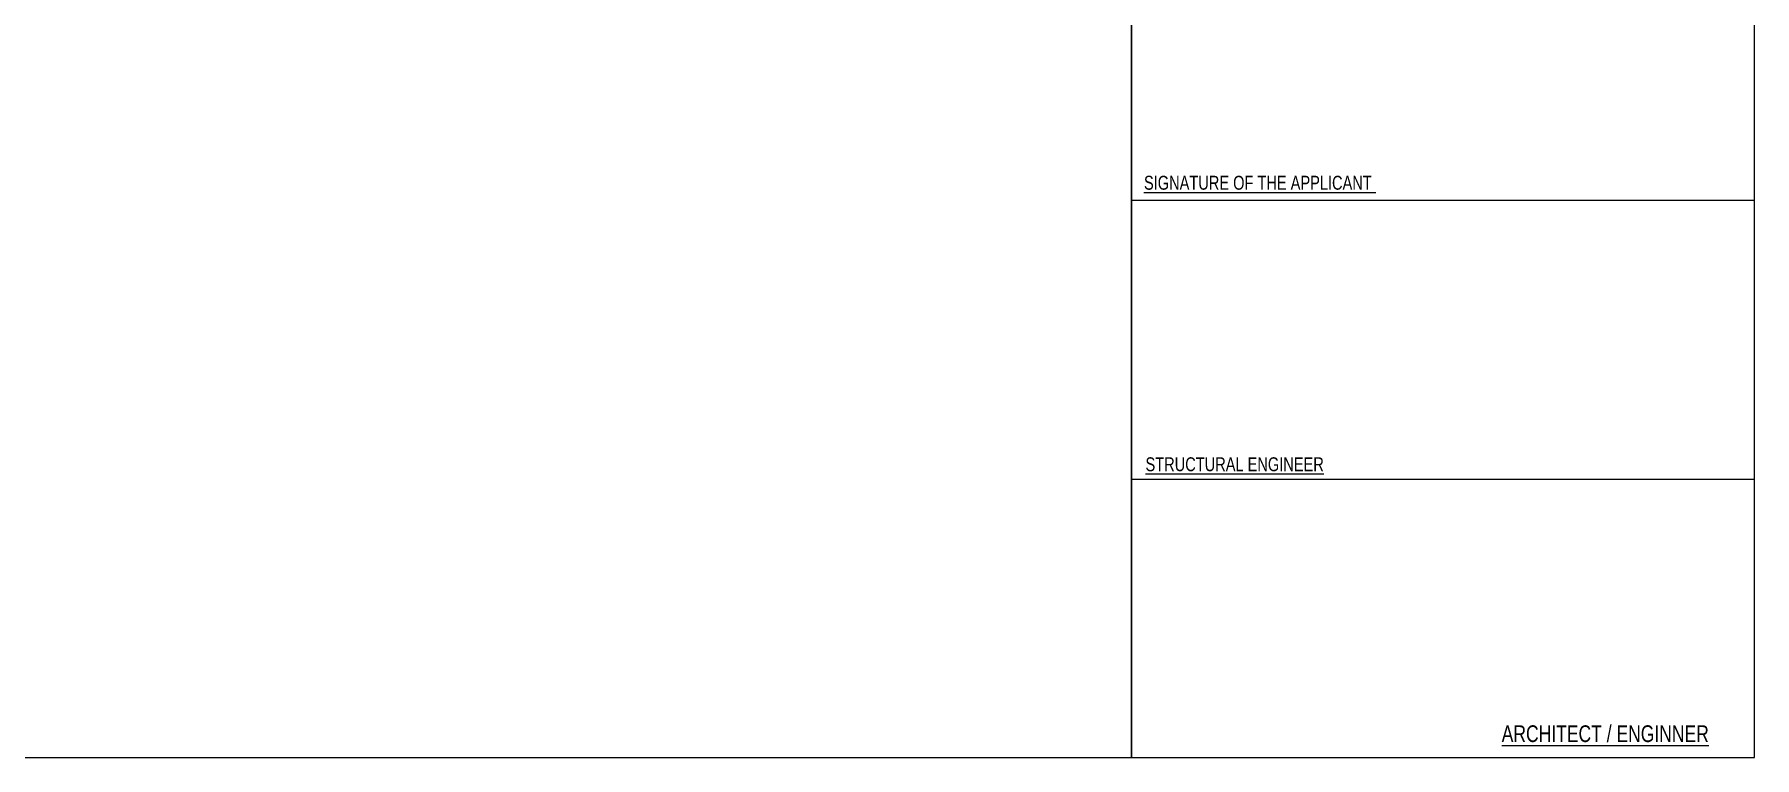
# Model space of a CAD drawing. Header units: metres. Extents: x 45752 to 165956, y -20087 to -17423.
# Drawn here: x 165881.86 to 165926.69, y -17618.93 to -17600.07 of the extents above; entities that cross this region are included whole.
import ezdxf

# ---------------------------------------------------------------- set-up
doc = ezdxf.new("R2010")
doc.units = ezdxf.units.M
doc.header["$MEASUREMENT"] = 0
doc.layers.get('0').update_dxf_attribs({"linetype": 'CONTINUOUS', "lineweight": 30})
doc.layers.add('STEX', color=1, linetype='CONTINUOUS')
doc.layers.add('txt', color=2, linetype='CONTINUOUS')
doc.styles.add('ROMANT', font='arial.ttf')

msp = doc.modelspace()

# ---------------------------------------------------------------- linework, layer by layer
msp.add_line((165910.45918, -17618.92682), (165910.45918, -17550.37812))
at = {"layer": 'STEX', "ltscale": 1500}
for p, q in [((165926.6935, -17618.92682), (165926.6935, -17550.37812)), ((165832.44991, -17618.92682), (165926.6935, -17618.92682))]:
    msp.add_line(p, q, dxfattribs=at)
at = {"layer": 'txt'}
for p, q in [((165910.45918, -17604.39527), (165926.6935, -17604.39527)), ((165910.45918, -17611.66511), (165926.6935, -17611.66511))]:
    msp.add_line(p, q, dxfattribs=at)

# ---------------------------------------------------------------- texts
at = {"layer": 'txt', "style": 'ROMANT', "width": 0.75}
for s, height, p in [('%%USIGNATURE OF THE APPLICANT ', 0.3628936, (165910.7804, -17604.12162)), ('%%USTRUCTURAL ENGINEER', 0.3628936, (165910.82022, -17611.46036)), ('%%UARCHITECT / ENGINNER', 0.4354724, (165920.10247, -17618.52082))]:
    msp.add_text(s, height=height, dxfattribs=at).set_placement(p)

doc.saveas('drawing.dxf')
